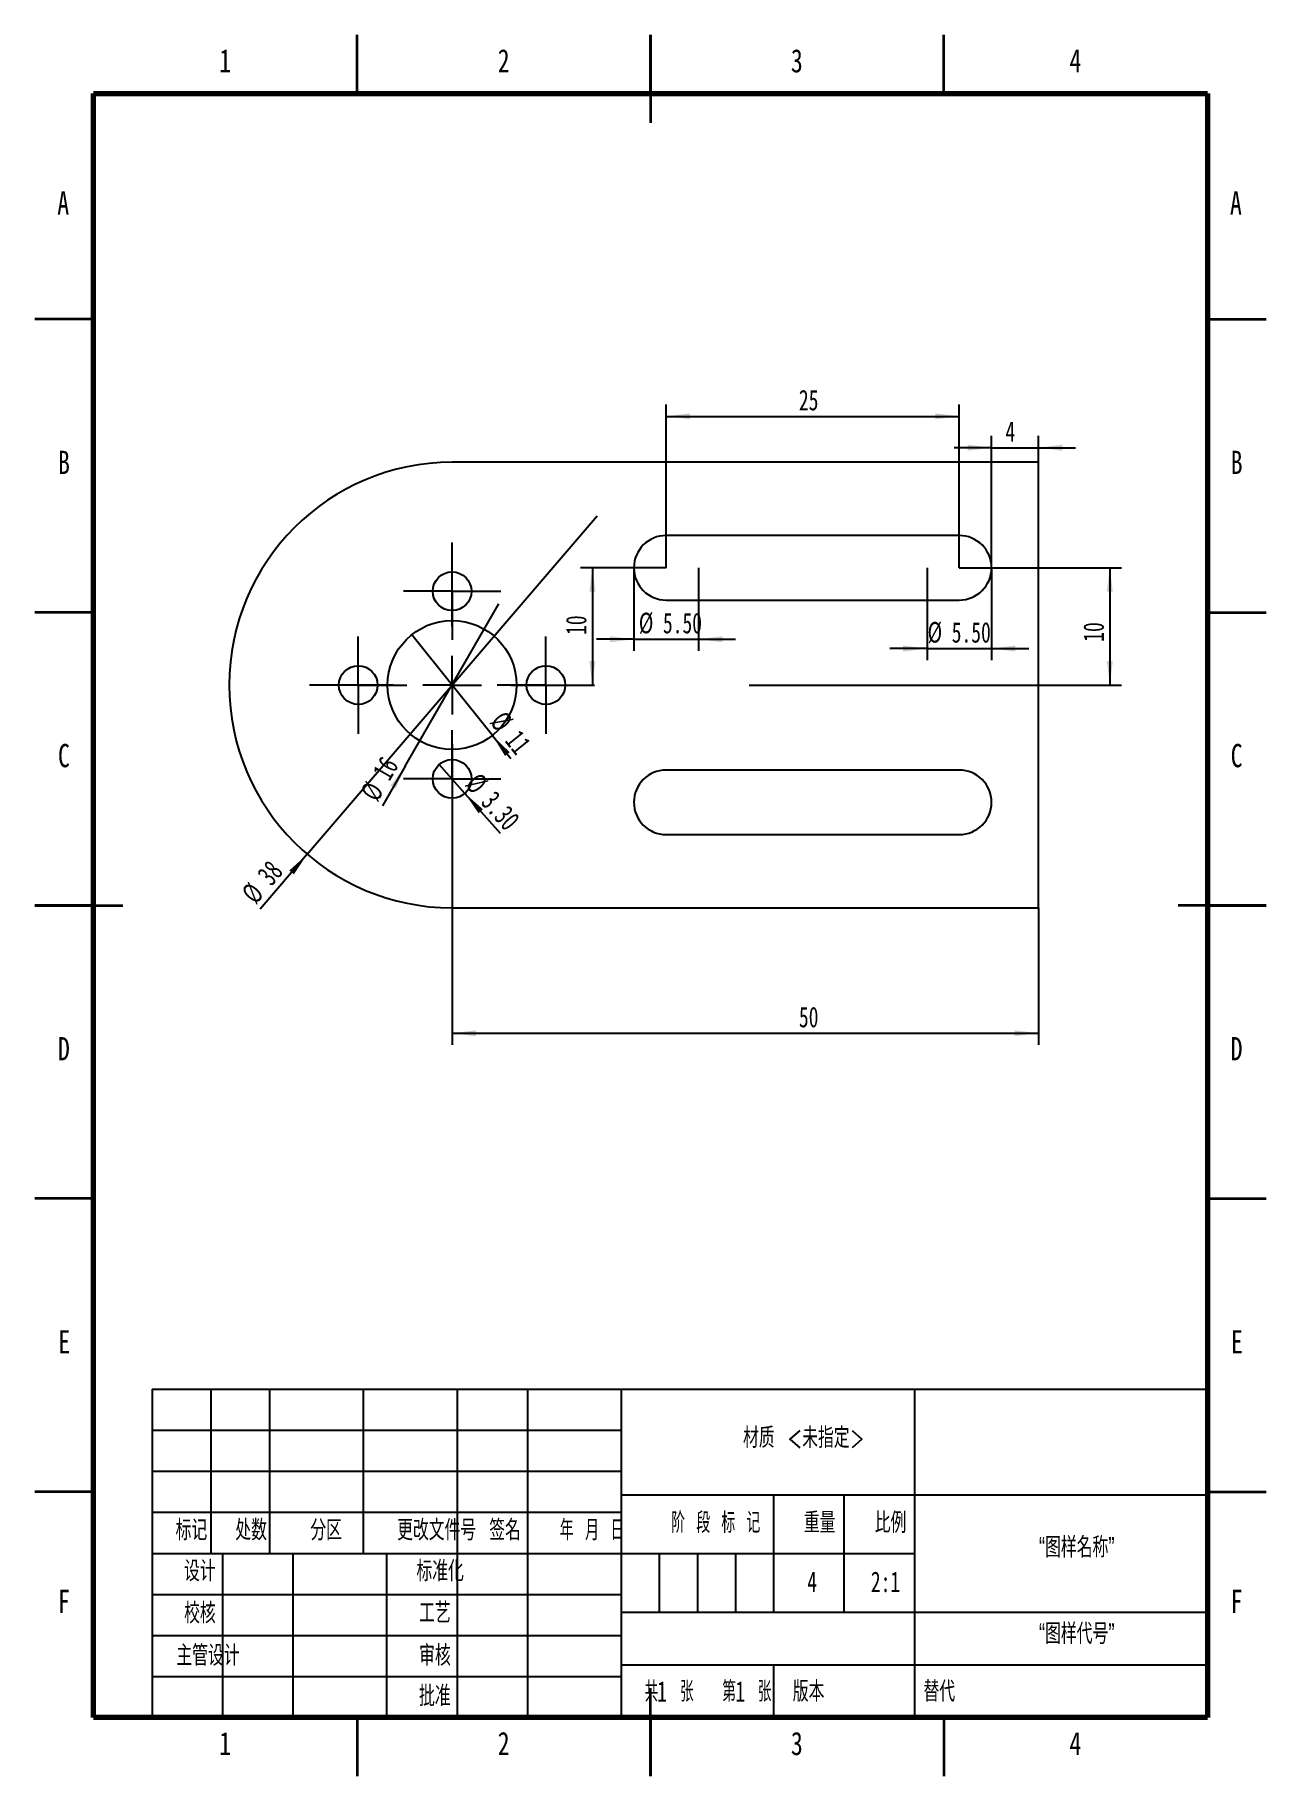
# Model space of a CAD drawing. Header units: millimetres. Extents: x 0 to 210, y 0 to 297.
import ezdxf

# ---------------------------------------------------------------- set-up
doc = ezdxf.new("R2010")
doc.units = ezdxf.units.MM
for name, color, linetype in [('10', 7, 'Continuous'), ('5', 7, 'Continuous'), ('SLD-0', 7, 'Continuous')]:
    doc.layers.add(name, color=color, linetype=linetype)
doc.styles.add('SLDTEXTSTYLE0', font='TXT', dxfattribs={"width": 0.7, "bigfont": 'bigfont'})
doc.styles.add('SLDTEXTSTYLE1', font='TXT', dxfattribs={"width": 0.7})
doc.styles.add('SLDTEXTSTYLE2', font='TXT', dxfattribs={"width": 0.6, "bigfont": 'bigfont'})
doc.styles.add('SLDTEXTSTYLE3', font='TXT', dxfattribs={"width": 0.614286, "bigfont": 'bigfont'})
doc.styles.add('SLDTEXTSTYLE4', font='TXT', dxfattribs={"width": 0.62, "bigfont": 'bigfont'})
doc.styles.add('SLDTEXTSTYLE5', font='TXT', dxfattribs={"width": 0.75})
doc.dimstyles.new('SLDDIMSTYLE0', dxfattribs={"dimtxt": 3.5, "dimasz": 4.08, "dimexe": 0, "dimexo": 0.0625, "dimgap": 0.875, "dimtad": 2, "dimlfac": 0.5, "dimrnd": 1e-09, "dimzin": 12, "dimdsep": 46, "dimtxsty": 'SLDTEXTSTYLE1', "dimblk1": 'NONE', "dimsah": 1, "dimcen": 0, "dimadec": 0, "dimazin": 3, "dimtfac": 1, "dimtmove": 0, "dimatfit": 3, "dimldrblk": 'NONE', "dimfxl": 0, "dimfrac": 2, "dimtolj": 1, "dimtzin": 12, "dimarcsym": 0})
doc.dimstyles.new('SLDDIMSTYLE1', dxfattribs={"dimtxt": 3.5, "dimasz": 4.08, "dimexe": 0, "dimexo": 0.0625, "dimgap": 0.875, "dimtad": 2, "dimlfac": 0.5, "dimrnd": 1e-09, "dimzin": 12, "dimdsep": 46, "dimtxsty": 'SLDTEXTSTYLE1', "dimsah": 1, "dimcen": 0.09, "dimadec": 0, "dimazin": 3, "dimtfac": 1, "dimtofl": 0, "dimtmove": 0, "dimatfit": 3, "dimfxl": 0, "dimfrac": 2, "dimtolj": 1, "dimtzin": 12, "dimarcsym": 0})
doc.dimstyles.new('SLDDIMSTYLE2', dxfattribs={"dimtxt": 3.5, "dimasz": 4.08, "dimexe": 0, "dimexo": 0.0625, "dimgap": 0.875, "dimtad": 2, "dimlfac": 0.5, "dimrnd": 1e-09, "dimzin": 4, "dimdsep": 46, "dimtxsty": 'SLDTEXTSTYLE1', "dimblk1": 'NONE', "dimsah": 1, "dimcen": 0, "dimadec": 0, "dimazin": 1, "dimtfac": 1, "dimtmove": 0, "dimatfit": 3, "dimldrblk": 'NONE', "dimfxl": 0, "dimfrac": 2, "dimtolj": 1, "dimtzin": 12, "dimarcsym": 0})
doc.dimstyles.new('SLDDIMSTYLE3', dxfattribs={"dimtxt": 3.5, "dimasz": 4.08, "dimexe": 0, "dimexo": 0.0625, "dimgap": 0.875, "dimtad": 2, "dimlfac": 0.5, "dimrnd": 1e-09, "dimzin": 4, "dimdsep": 46, "dimtxsty": 'SLDTEXTSTYLE1', "dimsah": 1, "dimcen": 0.09, "dimadec": 0, "dimazin": 1, "dimtfac": 1, "dimtmove": 0, "dimatfit": 0, "dimfxl": 0, "dimfrac": 2, "dimtolj": 1, "dimtzin": 12, "dimarcsym": 0})
doc.dimstyles.new('SLDDIMSTYLE4', dxfattribs={"dimtxt": 3.5, "dimasz": 4.08, "dimexe": 0, "dimexo": 0.0625, "dimgap": 0.875, "dimtad": 2, "dimlfac": 0.5, "dimrnd": 1e-09, "dimzin": 12, "dimdsep": 46, "dimtxsty": 'SLDTEXTSTYLE1', "dimsah": 1, "dimcen": 0.09, "dimadec": 0, "dimazin": 3, "dimtfac": 1, "dimtmove": 0, "dimatfit": 0, "dimfxl": 0, "dimfrac": 2, "dimtolj": 1, "dimtzin": 12, "dimarcsym": 0})

# ---------------------------------------------------------------- blocks, each defined once
blk = doc.blocks.new('_D')
at = {"layer": '10'}
for q in [(95.88, 214.96), (38.43, 147.87)]:
    blk.add_line((46.45, 157.24), q, dxfattribs=at)
blk.add_solid([(46.45, 157.24), (43.41, 154.47), (44.18, 153.81)], dxfattribs=at)
at = {"layer": '10', "char_height": 3.5, "attachment_point": 1, "rotation": 49.4289, "style": 'SLDTEXTSTYLE1'}
for s, insert in [('38', (37.68, 153.93)), ('%%c', (35, 150.81))]:
    blk.add_mtext(s, dxfattribs=dict(at, insert=insert))
blk = doc.blocks.new('_NONE')
blk = doc.blocks.new('_D_1')
at = {"layer": '10'}
for p, q in [((71.16, 170.1), (71.16, 124.72)), ((171.16, 148.1), (171.16, 124.72)), ((71.16, 126.72), (171.16, 126.72))]:
    blk.add_line(p, q, dxfattribs=at)
for points in [[(71.16, 126.72), (75.24, 126.21), (75.24, 127.22)], [(171.16, 126.72), (167.08, 127.22), (167.08, 126.21)]]:
    blk.add_solid(points, dxfattribs=at)
at = {"layer": '10', "insert": (130.31, 131.23), "char_height": 3.5, "attachment_point": 1, "style": 'SLDTEXTSTYLE1'}
blk.add_mtext('50', dxfattribs=at)
blk = doc.blocks.new('_D_2')
at = {"layer": '10'}
for q in [(64.29, 194.69), (81.2, 173.55)]:
    blk.add_line((78.04, 177.51), q, dxfattribs=at)
blk.add_solid([(78.04, 177.51), (80.19, 174.01), (80.98, 174.64)], dxfattribs=at)
at = {"layer": '10', "char_height": 3.5, "attachment_point": 1, "rotation": 308.6664, "style": 'SLDTEXTSTYLE1'}
for s, insert in [('%%c', (80.2, 181.96)), ('11', (82.76, 178.74))]:
    blk.add_mtext(s, dxfattribs=dict(at, insert=insert))
blk = doc.blocks.new('_D_3')
at = {"layer": '10'}
for q in [(79.16, 199.96), (59.27, 165.51)]:
    blk.add_line((63.16, 172.24), q, dxfattribs=at)
blk.add_solid([(63.16, 172.24), (60.68, 168.96), (61.56, 168.46)], dxfattribs=at)
at = {"layer": '10', "char_height": 3.5, "attachment_point": 1, "rotation": 60, "style": 'SLDTEXTSTYLE1'}
for s, insert in [('16', (57.44, 171.31)), ('%%c', (55.37, 167.76))]:
    blk.add_mtext(s, dxfattribs=dict(at, insert=insert))
blk = doc.blocks.new('_D_4')
at = {"layer": '10'}
for q in [(68.98, 172.57), (79.35, 160.83)]:
    blk.add_line((73.35, 167.63), q, dxfattribs=at)
blk.add_solid([(73.35, 167.63), (75.67, 164.23), (76.43, 164.9)], dxfattribs=at)
at = {"layer": '10', "char_height": 3.5, "attachment_point": 1, "rotation": 311.4237, "style": 'SLDTEXTSTYLE1'}
for s, insert in [('%%c', (75.84, 171.41)), ('3.30', (78.55, 168.32))]:
    blk.add_mtext(s, dxfattribs=dict(at, insert=insert))
blk = doc.blocks.new('_D_5')
at = {"layer": '10'}
for p, q in [((102.16, 206.1), (102.16, 191.91)), ((113.16, 206.1), (113.16, 191.91)), ((102.16, 193.91), (95.81, 193.91)), ((102.16, 193.91), (113.16, 193.91)), ((113.16, 193.91), (119.51, 193.91))]:
    blk.add_line(p, q, dxfattribs=at)
for points in [[(102.16, 193.91), (98.08, 194.42), (98.08, 193.4)], [(113.16, 193.91), (117.24, 193.4), (117.24, 194.42)]]:
    blk.add_solid(points, dxfattribs=at)
at = {"layer": '10', "char_height": 3.5, "attachment_point": 1, "style": 'SLDTEXTSTYLE1'}
for s, insert in [('%%c', (103.01, 198.44)), ('5.50', (107.12, 198.42))]:
    blk.add_mtext(s, dxfattribs=dict(at, insert=insert))
blk = doc.blocks.new('_D_6')
at = {"layer": '10'}
for p, q in [((152.16, 206.1), (152.16, 190.33)), ((163.16, 206.1), (163.16, 190.33)), ((152.16, 192.33), (145.81, 192.33)), ((152.16, 192.33), (163.16, 192.33)), ((163.16, 192.33), (169.51, 192.33))]:
    blk.add_line(p, q, dxfattribs=at)
for points in [[(152.16, 192.33), (148.08, 192.84), (148.08, 191.82)], [(163.16, 192.33), (167.24, 191.82), (167.24, 192.84)]]:
    blk.add_solid(points, dxfattribs=at)
at = {"layer": '10', "char_height": 3.5, "attachment_point": 1, "style": 'SLDTEXTSTYLE1'}
for s, insert in [('%%c', (152.26, 196.85)), ('5.50', (156.37, 196.84))]:
    blk.add_mtext(s, dxfattribs=dict(at, insert=insert))
blk = doc.blocks.new('_D_7')
at = {"layer": '10'}
for p, q in [((107.66, 206.1), (93.08, 206.1)), ((95.08, 206.1), (95.08, 186.1))]:
    blk.add_line(p, q, dxfattribs=at)
for points in [[(95.08, 206.1), (94.58, 202.02), (95.59, 202.02)], [(95.08, 186.1), (95.59, 190.18), (94.58, 190.18)]]:
    blk.add_solid(points, dxfattribs=at)
at = {"layer": '10', "insert": (90.57, 194.65), "char_height": 3.5, "attachment_point": 1, "rotation": 90, "style": 'SLDTEXTSTYLE1'}
blk.add_mtext('10', dxfattribs=at)
blk = doc.blocks.new('_D_8')
at = {"layer": '10'}
for p, q in [((157.66, 206.1), (185.33, 206.1)), ((183.33, 206.1), (183.33, 186.1)), ((121.8, 186.1), (185.33, 186.1))]:
    blk.add_line(p, q, dxfattribs=at)
for points in [[(183.33, 206.1), (182.82, 202.02), (183.84, 202.02)], [(183.33, 186.1), (183.84, 190.18), (182.82, 190.18)]]:
    blk.add_solid(points, dxfattribs=at)
at = {"layer": '10', "insert": (178.82, 193.48), "char_height": 3.5, "attachment_point": 1, "rotation": 90, "style": 'SLDTEXTSTYLE1'}
blk.add_mtext('10', dxfattribs=at)
blk = doc.blocks.new('_D_9')
at = {"layer": '10'}
for p, q in [((163.16, 226.58), (156.81, 226.58)), ((163.16, 206.1), (163.16, 228.58)), ((163.16, 226.58), (171.16, 226.58)), ((171.16, 224.1), (171.16, 228.58)), ((171.16, 226.58), (177.51, 226.58))]:
    blk.add_line(p, q, dxfattribs=at)
for points in [[(163.16, 226.58), (159.08, 227.09), (159.08, 226.07)], [(171.16, 226.58), (175.24, 226.07), (175.24, 227.09)]]:
    blk.add_solid(points, dxfattribs=at)
at = {"layer": '10', "insert": (165.53, 231.09), "char_height": 3.5, "attachment_point": 1, "style": 'SLDTEXTSTYLE1'}
blk.add_mtext('4', dxfattribs=at)
blk = doc.blocks.new('_D_10')
at = {"layer": '10'}
for p, q in [((107.66, 206.1), (107.66, 233.93)), ((107.66, 231.93), (157.66, 231.93)), ((157.66, 206.1), (157.66, 233.93))]:
    blk.add_line(p, q, dxfattribs=at)
for points in [[(107.66, 231.93), (111.74, 231.43), (111.74, 232.44)], [(157.66, 231.93), (153.58, 232.44), (153.58, 231.43)]]:
    blk.add_solid(points, dxfattribs=at)
at = {"layer": '10', "insert": (130.31, 236.45), "char_height": 3.5, "attachment_point": 1, "style": 'SLDTEXTSTYLE1'}
blk.add_mtext('25', dxfattribs=at)
blk = doc.blocks.new('SW_CENTERMARKSYMBOL_0')
at = {"layer": '10', "color": 0}
for p, q in [((0, 10), (0, 16)), ((0, 0), (0, 5)), ((-10, 0), (-16, 0)), ((0, 0), (-5, 0)), ((0, 0), (0, -5)), ((0, 0), (5, 0)), ((10, 0), (16, 0)), ((0, -10), (0, -16))]:
    blk.add_line(p, q, dxfattribs=at)
blk = doc.blocks.new('SW_CENTERMARKSYMBOL_1')
at = {"layer": '10', "color": 0}
for p, q in [((0, 5), (0, 8.3)), ((0, 0), (0, 5)), ((-5, 0), (-8.3, 0)), ((0, 0), (-5, 0)), ((0, 0), (0, -5)), ((0, 0), (5, 0)), ((5, 0), (8.3, 0)), ((0, -5), (0, -8.3))]:
    blk.add_line(p, q, dxfattribs=at)
blk = doc.blocks.new('SW_CENTERMARKSYMBOL_2')
at = {"layer": '10', "color": 0}
for p, q in [((0, 5), (0, 8.3)), ((0, 0), (0, 5)), ((-5, 0), (-8.3, 0)), ((0, 0), (-5, 0)), ((0, 0), (0, -5)), ((0, 0), (5, 0)), ((5, 0), (8.3, 0)), ((0, -5), (0, -8.3))]:
    blk.add_line(p, q, dxfattribs=at)
blk = doc.blocks.new('SW_CENTERMARKSYMBOL_3')
at = {"layer": '10', "color": 0}
for p, q in [((0, 5), (0, 8.3)), ((0, 0), (0, 5)), ((-5, 0), (-8.3, 0)), ((0, 0), (-5, 0)), ((0, 0), (0, -5)), ((0, 0), (5, 0)), ((5, 0), (8.3, 0)), ((0, -5), (0, -8.3))]:
    blk.add_line(p, q, dxfattribs=at)
blk = doc.blocks.new('SW_CENTERMARKSYMBOL_4')
at = {"layer": '10', "color": 0}
for p, q in [((0, 5), (0, 8.3)), ((0, 0), (0, 5)), ((-5, 0), (-8.3, 0)), ((0, 0), (-5, 0)), ((0, 0), (0, -5)), ((0, 0), (5, 0)), ((5, 0), (8.3, 0)), ((0, -5), (0, -8.3))]:
    blk.add_line(p, q, dxfattribs=at)

msp = doc.modelspace()

# ---------------------------------------------------------------- linework, layer by layer
at = {"color": 7, "linetype": 'Continuous', "lineweight": 35}
for p, q in [((55, 287), (55, 297)), ((105, 297.001), (105, 281.999)), ((105, 287), (105, 297)), ((155, 287), (155, 297)), ((10, 248.5), (0, 248.5)), ((200, 248.5), (210, 248.5)), ((10, 198.5), (0, 198.5)), ((200, 198.5), (210, 198.5)), ((-0.001, 148.5), (15.001, 148.5)), ((10, 148.5), (0, 148.5)), ((210.001, 148.5), (194.999, 148.5)), ((200, 148.5), (210, 148.5)), ((10, 98.5), (0, 98.5)), ((200, 98.5), (210, 98.5)), ((10, 48.5), (0, 48.5)), ((200, 48.5), (210, 48.5)), ((105, -0.001), (105, 15.001)), ((55, 10), (55, 0)), ((105, 10), (105, 0)), ((155, 10), (155, 0))]:
    msp.add_line(p, q, dxfattribs=at)
at = {"color": 7, "linetype": 'Continuous', "lineweight": 70}
for p, q in [((10, 10), (10, 287)), ((10, 287), (200, 287)), ((200, 287), (200, 10)), ((200, 10), (10, 10))]:
    msp.add_line(p, q, dxfattribs=at)
at = {"color": 7, "linetype": 'Continuous', "lineweight": 25}
for p, q in [((171.164, 224.1), (71.164, 224.1)), ((171.164, 148.1), (171.164, 224.1)), ((157.664, 211.6), (107.664, 211.6)), ((107.664, 200.6), (157.664, 200.6)), ((157.664, 171.6), (107.664, 171.6)), ((107.664, 160.6), (157.664, 160.6)), ((71.164, 148.1), (171.164, 148.1))]:
    msp.add_line(p, q, dxfattribs=at)
for centre, radius in [((71.164, 202.1), 3.3), ((71.164, 186.1), 11), ((55.164, 186.1), 3.3), ((87.164, 186.1), 3.3), ((71.164, 170.1), 3.3)]:
    msp.add_circle(centre, radius, dxfattribs=at)
for centre, radius, start, end in [((71.164, 186.1), 38, 90, 270), ((107.664, 206.1), 5.5, 90, 270), ((157.664, 206.1), 5.5, 270, 90), ((107.664, 166.1), 5.5, 90, 270), ((157.664, 166.1), 5.5, 270, 90)]:
    msp.add_arc(centre, radius, start, end, dxfattribs=at)
at = {"layer": '10', "color": 7, "lineweight": 25}
for p, q in [((30, 66), (30, 38)), ((40, 66), (40, 38)), ((56, 66), (56, 38)), ((72, 66), (72, 10)), ((84, 66), (84, 10)), ((100, 66), (100, 10)), ((150, 66), (150, 38)), ((100, 48), (200, 48)), ((125.986, 48), (125.986, 28)), ((138, 48), (138, 28)), ((20, 45), (100, 45)), ((20, 38), (150, 38)), ((32, 38), (32, 10)), ((44, 38), (44, 10)), ((60, 38), (60, 10)), ((150, 38), (150, 10)), ((20, 31), (100, 31)), ((100, 28), (200, 28)), ((20, 24), (100, 24)), ((100, 19), (200, 19)), ((20, 17), (100, 17))]:
    msp.add_line(p, q, dxfattribs=at)
at = {"layer": '10', "color": 7}
for p, q in [((20, 59), (100, 59)), ((20, 52), (100, 52))]:
    msp.add_line(p, q, dxfattribs=at)
at = {"layer": '5', "color": 7, "lineweight": 25}
for q in [(200, 66), (20, 10)]:
    msp.add_line((20, 66), q, dxfattribs=at)
at = {"layer": 'SLD-0'}
for p, q in [((106.5, 38), (106.5, 28)), ((113, 38), (113, 28)), ((119.5, 38), (119.5, 28))]:
    msp.add_line(p, q, dxfattribs=at)
at = {"layer": 'SLD-0', "lineweight": 25}
msp.add_line((125.986, 19), (125.986, 10), dxfattribs=at)

# ---------------------------------------------------------------- block references
at = {"layer": '10'}
for name, p in [('SW_CENTERMARKSYMBOL_2', (71.164, 202.1)), ('SW_CENTERMARKSYMBOL_0', (71.164, 186.1)), ('SW_CENTERMARKSYMBOL_4', (55.164, 186.1)), ('SW_CENTERMARKSYMBOL_1', (87.164, 186.1)), ('SW_CENTERMARKSYMBOL_3', (71.164, 170.1))]:
    msp.add_blockref(name, p, dxfattribs=at)

# ---------------------------------------------------------------- texts
at = {"color": 7, "linetype": 'Continuous', "lineweight": 0, "char_height": 3.969, "attachment_point": 2, "style": 'SLDTEXTSTYLE5'}
for s, insert in [('1', (32.46, 294.56)), ('2', (79.96, 294.56)), ('3', (129.96, 294.56)), ('4', (177.46, 294.56)), ('A', (4.84, 270.31)), ('A', (204.84, 270.31)), ('B', (4.971, 226.06)), ('B', (204.971, 226.06)), ('C', (4.959, 176.06)), ('C', (204.959, 176.06)), ('D', (4.953, 126.06)), ('D', (204.953, 126.06)), ('E', (5.008, 76.06)), ('E', (205.008, 76.06)), ('F', (4.958, 31.81)), ('F', (204.958, 31.81)), ('1', (32.46, 7.56)), ('2', (79.96, 7.56)), ('3', (129.96, 7.56)), ('4', (177.46, 7.56))]:
    msp.add_mtext(s, dxfattribs=dict(at, insert=insert))
at = {"layer": '10', "char_height": 3.5}
for s, insert, attachment_point, style in [('\\M+18DDE质 <\\M+196A2\\M+18E77\\M+192E8>', (131.128, 59.481), 2, 'SLDTEXTSTYLE0'), ('阶 \\M+19269 标 记', (116.125, 44.994), 2, 'SLDTEXTSTYLE3'), ('\\M+18F64\\M+197CA', (133.85, 44.994), 2, 'SLDTEXTSTYLE0'), ('\\M+194E4\\M+197E1', (145.942, 44.994), 2, 'SLDTEXTSTYLE0'), ('标记', (26.711, 43.717), 2, 'SLDTEXTSTYLE0'), ('处\\M+19094', (36.886, 43.717), 2, 'SLDTEXTSTYLE0'), ('\\M+195AA\\M+18BE6', (49.683, 43.717), 2, 'SLDTEXTSTYLE0'), ('\\M+18D58\\M+189FC\\M+195B6\\M+18C8F\\M+18D86', (68.529, 43.717), 2, 'SLDTEXTSTYLE0'), ('签\\M+196BC', (80.187, 43.717), 2, 'SLDTEXTSTYLE0'), ('\\M+1944E \\M+18C8E \\M+193FA', (95.041, 43.717), 2, 'SLDTEXTSTYLE4'), ('\\M+18167图样\\M+196BC\\M+18FCC\\M+18168', (177.688, 40.791), 2, 'SLDTEXTSTYLE0'), ('设计', (28.15, 36.734), 2, 'SLDTEXTSTYLE0'), ('标\\M+18F79\\M+189BB', (69.121, 36.734), 2, 'SLDTEXTSTYLE0'), ('4', (132.569, 34.905), 2, 'SLDTEXTSTYLE1'), ('2:1', (145.084, 34.905), 2, 'SLDTEXTSTYLE1'), ('\\M+18D5A\\M+18A6A', (28.149, 29.556), 2, 'SLDTEXTSTYLE0'), ('\\M+18D48艺', (68.235, 29.599), 2, 'SLDTEXTSTYLE0'), ('\\M+18167图样\\M+191E3\\M+18D86\\M+18168', (177.69, 26.05), 2, 'SLDTEXTSTYLE0'), ('\\M+18EE5\\M+18AC7设计', (29.531, 22.33), 2, 'SLDTEXTSTYLE0'), ('审\\M+18A6A', (68.234, 22.33), 2, 'SLDTEXTSTYLE0'), ('\\M+194E1\\M+18F79', (68.217, 15.441), 2, 'SLDTEXTSTYLE0'), ('\\M+18BA4  张', (108.178, 16.201), 2, 'SLDTEXTSTYLE2'), ('1', (106.142, 16.201), 1, 'SLDTEXTSTYLE1'), ('\\M+191E6  张', (121.442, 16.201), 2, 'SLDTEXTSTYLE2'), ('1', (119.479, 16.201), 1, 'SLDTEXTSTYLE1'), ('\\M+194C5\\M+1967B', (131.961, 16.201), 2, 'SLDTEXTSTYLE0')]:
    msp.add_mtext(s, dxfattribs=dict(at, insert=insert, attachment_point=attachment_point, style=style))
at = {"layer": 'SLD-0', "insert": (151.561, 16.201), "char_height": 3.5, "attachment_point": 1, "style": 'SLDTEXTSTYLE0'}
msp.add_mtext('\\M+191D6\\M+191E3', dxfattribs=at)

# ---------------------------------------------------------------- dimensions: what is measured, and where the dimension line sits
at = {"layer": '10'}
for base, p1, p2, dimstyle, picture, middle in [((157.664, 234.1), (107.664, 206.1), (157.664, 206.1), 'SLDDIMSTYLE1', '_D_10', (131.85, 234.1)), ((171.164, 228.747), (163.164, 206.1), (171.164, 224.1), 'SLDDIMSTYLE4', '_D_9', (166.295, 228.747)), ((171.164, 128.881), (71.164, 186.1), (171.164, 148.1), 'SLDDIMSTYLE1', '_D_1', (131.85, 128.881))]:
    dim = msp.add_linear_dim(base=base, p1=p1, p2=p2, dimstyle=dimstyle, dxfattribs=at)
    dim.commit()
    dim.dimension.update_dxf_attribs({"geometry": picture, "text_midpoint": middle, "dimtype": 160})
for p1, p2, dimstyle, picture, middle in [((95.879, 214.965), (46.449, 157.235), 'SLDDIMSTYLE0', '_D', (40.717, 150.541)), ((79.164, 199.957), (63.164, 172.244), 'SLDDIMSTYLE0', '_D_3', (60.983, 168.465)), ((64.292, 194.689), (78.037, 177.511), 'SLDDIMSTYLE0', '_D_2', (79.129, 176.146)), ((68.981, 172.575), (73.348, 167.626), 'SLDDIMSTYLE2', '_D_4', (76.239, 164.349))]:
    dim = msp.add_diameter_dim_2p(p1=p1, p2=p2, dimstyle=dimstyle, dxfattribs=at)
    dim.commit()
    dim.dimension.update_dxf_attribs({"geometry": picture, "text_midpoint": middle, "dimtype": 163})
for base, p1, p2, picture, middle in [((92.917, 186.1), (107.664, 206.1), (71.164, 186.1), '_D_7', (92.917, 196.186)), ((181.164, 186.1), (157.664, 206.1), (121.805, 186.1), '_D_8', (181.164, 195.013))]:
    dim = msp.add_linear_dim(base=base, p1=p1, p2=p2, angle=90, dimstyle='SLDDIMSTYLE1', dxfattribs=at)
    dim.commit()
    dim.dimension.update_dxf_attribs({"geometry": picture, "text_midpoint": middle, "dimtype": 160})
for base, p1, p2, picture, middle in [((113.164, 196.597), (102.164, 206.1), (113.164, 206.1), '_D_5', (108.136, 196.597)), ((163.164, 195.013), (152.164, 206.1), (163.164, 206.1), '_D_6', (157.384, 195.013))]:
    dim = msp.add_linear_dim(base=base, p1=p1, p2=p2, text='%%c<>', dimstyle='SLDDIMSTYLE3', dxfattribs=at)
    dim.commit()
    dim.dimension.update_dxf_attribs({"geometry": picture, "text_midpoint": middle, "dimtype": 160})

doc.saveas('drawing.dxf')
